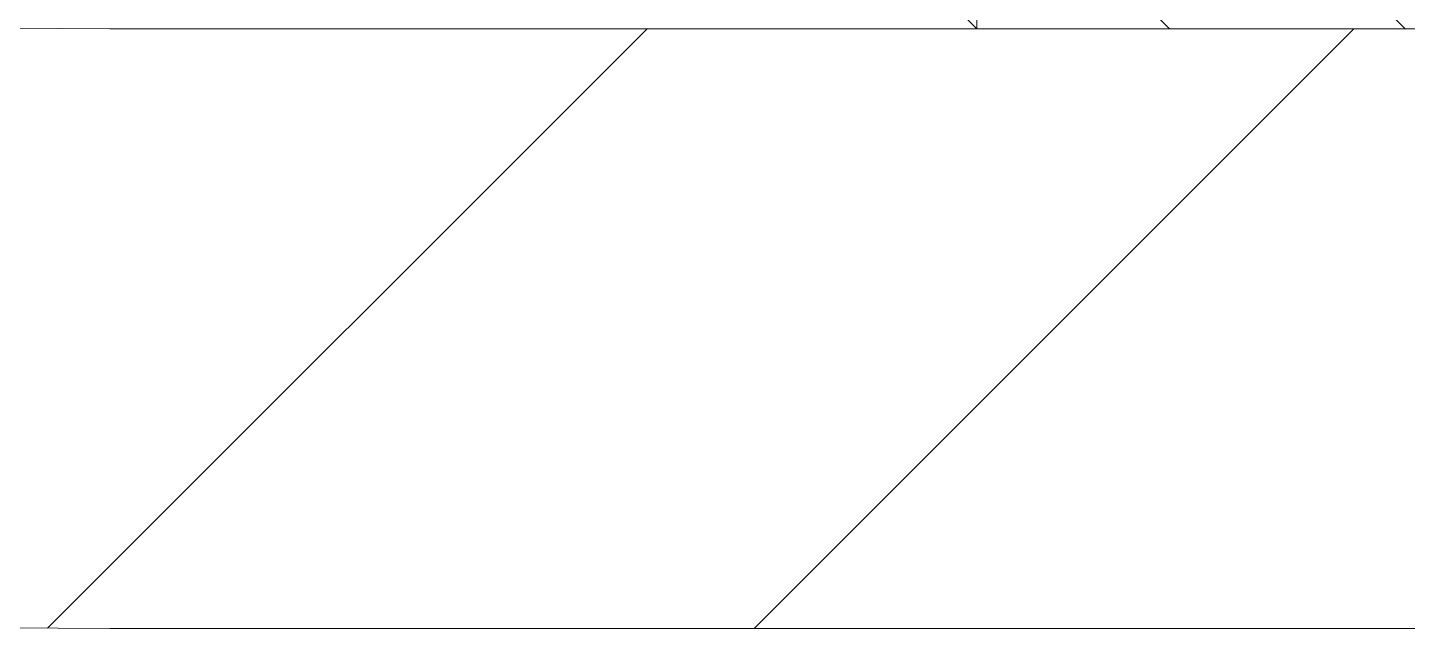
# Model space of a CAD drawing. Extents: x 174420 to 213214, y -41877 to -13498.
# Drawn here: x 183026.3 to 183150.6, y -25828.5 to -25774.4 of the extents above; entities that cross this region are included whole.
import ezdxf

# ---------------------------------------------------------------- set-up
doc = ezdxf.new("R2010")
doc.units = 0
doc.header["$LTSCALE"] = 500
doc.header["$MEASUREMENT"] = 0
doc.layers.get('0').update_dxf_attribs({"linetype": 'CONTINUOUS', "lineweight": 9})
doc.layers.add('COTAS', color=2, linetype='CONTINUOUS', lineweight=9)
doc.layers.add('FIBRA', color=3, linetype='CONTINUOUS', lineweight=20)

# ---------------------------------------------------------------- blocks, each defined once
blk = doc.blocks.new('*X11')
at = {"color": 0}
for p, q in [((-508.4, 2832.68), (-463.42, 2877.66)), ((-455.38, 2832.66), (-410.38, 2877.66))]:
    blk.add_line(p, q, dxfattribs=at)
blk = doc.blocks.new('*X10')
at = {"color": 0}
for p, q in [((-508.4, 2832.68), (-463.42, 2877.66)), ((-455.38, 2832.66), (-410.38, 2877.66))]:
    blk.add_line(p, q, dxfattribs=at)
blk = doc.blocks.new('*X9')
at = {"color": 0}
for p, q in [((-508.4, 2832.68), (-463.42, 2877.66)), ((-455.38, 2832.66), (-410.38, 2877.66))]:
    blk.add_line(p, q, dxfattribs=at)
blk = doc.blocks.new('*X5')
at = {"color": 0}
blk.add_line((-1192.06, 2877.7), (-1192.02, 2877.73), dxfattribs=at)

msp = doc.modelspace()

# ---------------------------------------------------------------- hatches: boundary and pattern name
at = {"layer": 'COTAS', "linetype": 'Continuous', "lineweight": 9}
h = msp.add_hatch(dxfattribs=at)
h.set_pattern_fill('ANSI31', color=256, scale=120, angle=90, style=0)
h.set_pattern_definition([(135, (196911.042, -11215.565), (-10.606602, -10.606602), [])])
h.paths.add_polyline_path([(183111.79, -25698.29), (183111.79, -25774.49), (183721.39, -25774.49), (183721.39, -25698.29)])

# ---------------------------------------------------------------- linework, layer by layer
at = {"lineweight": 9}
msp.add_line((183033.72, -25774.49), (184095.7, -25774.49), dxfattribs=at)
msp.add_arc((183033.72, -24756.77), 1017.72, 207.59013, 270, dxfattribs=at)
at = {"layer": 'COTAS', "lineweight": 9}
for p, q in [((183111.79, -25774.49), (183035.59, -25698.29)), ((183111.79, -25698.29), (183111.79, -25774.49))]:
    msp.add_line(p, q, dxfattribs=at)
at = {"layer": 'FIBRA', "lineweight": 9}
msp.add_line((183033.72, -25828.49), (184061.7, -25828.49), dxfattribs=at)
msp.add_arc((183033.72, -24756.77), 1071.72, 207.78183, 270, dxfattribs=at)

# ---------------------------------------------------------------- block references
at = {"layer": 'COTAS', "lineweight": 9, "xscale": 1.2, "yscale": 1.2, "zscale": 1.2}
for name, p in [('*X11', (183638.2, -29227.69)), ('*X10', (183638.2, -29227.69)), ('*X9', (183638.2, -29227.69)), ('*X5', (184542.22, -29227.69))]:
    msp.add_blockref(name, p, dxfattribs=at)

doc.saveas('drawing.dxf')
